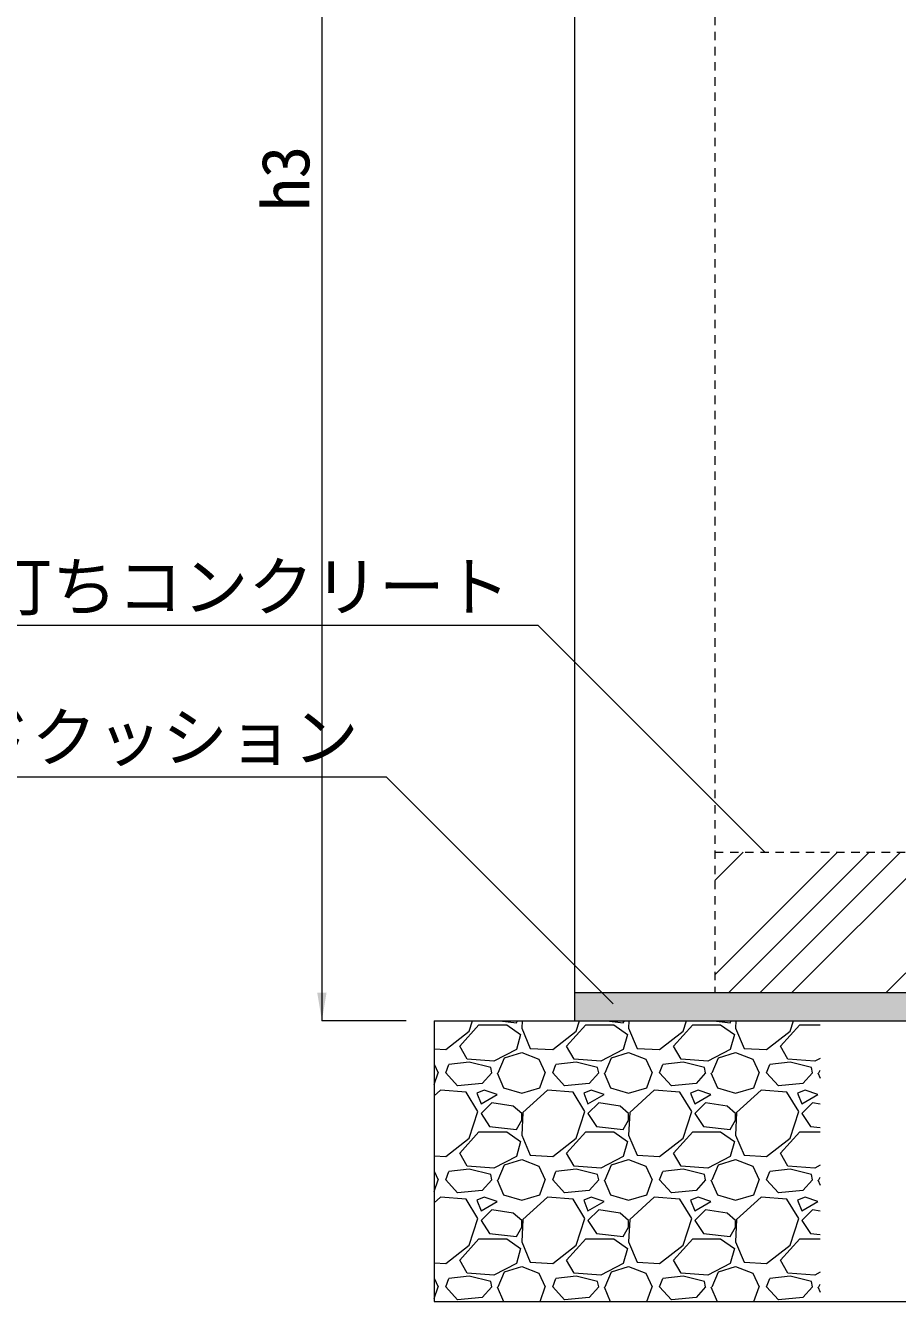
# Model space of a CAD drawing. Units: millimetres at full size, sheet at 1:20; details may follow other scales. Extents: x 77366 to 95666, y -7115 to 5664.
# Drawn here: x 78847 to 79469, y -4015 to -3106 of the extents above; entities that cross this region are included whole.
import ezdxf
from ezdxf.enums import TextEntityAlignment as Align

# ---------------------------------------------------------------- set-up
doc = ezdxf.new("R2010")
doc.units = ezdxf.units.MM
doc.header["$LTSCALE"] = 20
doc.linetypes.add('USER1', pattern=[0.54, 0.3, -0.24])
for name, color, linetype, lineweight in [('ハッチング', 7, 'Continuous', 5), ('基礎', 7, 'Continuous', 5), ('寸法線', 7, 'Continuous', 13), ('引出線', 4, 'Continuous', 13), ('本体', 2, 'Continuous', 20), ('補助線', 8, 'Continuous', 13), ('ｸﾞﾚｰﾁﾝｸﾞ', 7, 'Continuous', 9)]:
    doc.layers.add(name, color=color, linetype=linetype, lineweight=lineweight)
doc.styles.add('ＭＳ ゴシック', font='')
doc.styles.get('ＭＳ ゴシック').set_extended_font_data('MS Gothic')

# ---------------------------------------------------------------- blocks, each defined once
blk = doc.blocks.new('filled_arrow')
at = {"color": 0, "linetype": 'Continuous', "lineweight": -2}
blk.add_solid([(7.5, 1.25), (0, 0), (7.5, -1.25)], dxfattribs=at)

msp = doc.modelspace()

# ---------------------------------------------------------------- hatches: boundary and pattern name
at = {"layer": '補助線'}
msp.add_hatch(color=7, dxfattribs=at).paths.add_polyline_path([(79888.48, -3814.79), (79888.48, -3794.79), (79238.48, -3794.79), (79238.48, -3814.79)])
at = {"layer": 'ｸﾞﾚｰﾁﾝｸﾞ'}
h = msp.add_hatch(dxfattribs=at)
h.set_pattern_fill('USER', color=256, style=0, pattern_type=2)
h.set_pattern_definition([(45, (-2.32, -6611.26), (-67.35192, 67.35192), []), (45, (20.13, -6611.26), (-67.35192, 67.35192), []), (45, (42.58, -6611.26), (-67.35192, 67.35192), []), (45, (65.04, -6611.26), (-67.35192, 67.35192), [])])
h.paths.add_polyline_path([(79338.48, -3694.79), (79338.48, -3794.79), (79788.48, -3794.79), (79788.48, -3694.79)])

# ---------------------------------------------------------------- linework, layer by layer
at = {"layer": 'ハッチング'}
for p, q in [((79163.5, -3822.3), (79165.9, -3814.79)), ((79185.29, -3814.79), (79197.02, -3816.2)), ((79197.02, -3816.2), (79197.81, -3814.79)), ((79201.08, -3814.79), (79200.83, -3820.01)), ((79239.7, -3822.3), (79242.1, -3814.79)), ((79261.49, -3814.79), (79273.22, -3816.2)), ((79273.22, -3816.2), (79274.01, -3814.79)), ((79277.28, -3814.79), (79277.03, -3820.01)), ((79315.9, -3822.3), (79318.3, -3814.79)), ((79337.69, -3814.79), (79349.42, -3816.2)), ((79349.42, -3816.2), (79350.21, -3814.79)), ((79353.48, -3814.79), (79353.23, -3820.01)), ((79392.1, -3822.3), (79394.5, -3814.79)), ((79146.73, -3835.25), (79163.5, -3822.3)), ((79156.64, -3832.97), (79170.35, -3817.73)), ((79170.35, -3817.73), (79190.17, -3817.73)), ((79190.17, -3817.73), (79200.07, -3824.58)), ((79200.07, -3824.58), (79197.02, -3835.25)), ((79200.83, -3820.01), (79206.93, -3834.49)), ((79222.93, -3835.25), (79239.7, -3822.3)), ((79232.84, -3832.97), (79246.55, -3817.73)), ((79246.55, -3817.73), (79266.37, -3817.73)), ((79266.37, -3817.73), (79276.27, -3824.58)), ((79276.27, -3824.58), (79273.22, -3835.25)), ((79277.03, -3820.01), (79283.13, -3834.49)), ((79299.13, -3835.25), (79315.9, -3822.3)), ((79309.04, -3832.97), (79322.75, -3817.73)), ((79322.75, -3817.73), (79342.57, -3817.73)), ((79342.57, -3817.73), (79352.47, -3824.58)), ((79352.47, -3824.58), (79349.42, -3835.25)), ((79353.23, -3820.01), (79359.33, -3834.49)), ((79375.33, -3835.25), (79392.1, -3822.3)), ((79385.24, -3832.97), (79398.95, -3817.73)), ((79398.95, -3817.73), (79413.48, -3817.73)), ((79138.48, -3834.86), (79146.73, -3835.25)), ((79161.97, -3842.11), (79156.64, -3832.97)), ((79197.02, -3835.25), (79181.02, -3843.63)), ((79206.93, -3834.49), (79222.93, -3835.25)), ((79238.17, -3842.11), (79232.84, -3832.97)), ((79273.22, -3835.25), (79257.22, -3843.63)), ((79283.13, -3834.49), (79299.13, -3835.25)), ((79314.37, -3842.11), (79309.04, -3832.97)), ((79349.42, -3835.25), (79333.42, -3843.63)), ((79359.33, -3834.49), (79375.33, -3835.25)), ((79390.57, -3842.11), (79385.24, -3832.97)), ((79163.5, -3844.4), (79149.02, -3845.92)), ((79181.02, -3843.63), (79161.97, -3842.11)), ((79178.74, -3848.21), (79163.5, -3844.4)), ((79184.07, -3852.02), (79188.64, -3841.35)), ((79188.64, -3841.35), (79200.83, -3837.54)), ((79200.83, -3837.54), (79213.03, -3842.11)), ((79213.03, -3842.11), (79217.6, -3852.02)), ((79239.7, -3844.4), (79225.22, -3845.92)), ((79257.22, -3843.63), (79238.17, -3842.11)), ((79254.94, -3848.21), (79239.7, -3844.4)), ((79260.27, -3852.02), (79264.84, -3841.35)), ((79264.84, -3841.35), (79277.03, -3837.54)), ((79277.03, -3837.54), (79289.23, -3842.11)), ((79289.23, -3842.11), (79293.8, -3852.02)), ((79315.9, -3844.4), (79301.42, -3845.92)), ((79333.42, -3843.63), (79314.37, -3842.11)), ((79331.14, -3848.21), (79315.9, -3844.4)), ((79336.47, -3852.02), (79341.04, -3841.35)), ((79341.04, -3841.35), (79353.23, -3837.54)), ((79353.23, -3837.54), (79365.43, -3842.11)), ((79365.43, -3842.11), (79370, -3852.02)), ((79392.1, -3844.4), (79377.62, -3845.92)), ((79409.62, -3843.63), (79390.57, -3842.11)), ((79407.34, -3848.21), (79392.1, -3844.4)), ((79413.48, -3841.61), (79409.62, -3843.63)), ((79138.48, -3845.69), (79141.4, -3852.02)), ((79138.48, -3860.18), (79141.4, -3852.02)), ((79146.73, -3852.02), (79149.02, -3845.92)), ((79155.11, -3861.16), (79146.73, -3852.02)), ((79179.5, -3852.02), (79172.64, -3859.64)), ((79179.5, -3852.02), (79178.74, -3848.21)), ((79183.31, -3852.02), (79187.88, -3862.68)), ((79213.79, -3862.68), (79217.6, -3852.02)), ((79222.93, -3852.02), (79225.22, -3845.92)), ((79231.31, -3861.16), (79222.93, -3852.02)), ((79255.7, -3852.02), (79248.84, -3859.64)), ((79255.7, -3852.02), (79254.94, -3848.21)), ((79259.51, -3852.02), (79264.08, -3862.68)), ((79289.99, -3862.68), (79293.8, -3852.02)), ((79299.13, -3852.02), (79301.42, -3845.92)), ((79307.51, -3861.16), (79299.13, -3852.02)), ((79331.9, -3852.02), (79325.04, -3859.64)), ((79331.9, -3852.02), (79331.14, -3848.21)), ((79335.71, -3852.02), (79340.28, -3862.68)), ((79366.19, -3862.68), (79370, -3852.02)), ((79375.33, -3852.02), (79377.62, -3845.92)), ((79383.71, -3861.16), (79375.33, -3852.02)), ((79408.1, -3852.02), (79401.24, -3859.64)), ((79408.1, -3852.02), (79407.34, -3848.21)), ((79411.91, -3852.02), (79413.48, -3855.69)), ((79412.67, -3852.02), (79413.48, -3850.12)), ((79172.64, -3859.64), (79155.11, -3861.16)), ((79248.84, -3859.64), (79231.31, -3861.16)), ((79325.04, -3859.64), (79307.51, -3861.16)), ((79401.24, -3859.64), (79383.71, -3861.16)), ((79142.92, -3864.21), (79138.48, -3868.26)), ((79161.21, -3865.73), (79142.92, -3864.21)), ((79169.59, -3879.45), (79161.21, -3865.73)), ((79174.16, -3864.21), (79168.83, -3866.49)), ((79168.83, -3866.49), (79171.88, -3874.11)), ((79171.88, -3874.11), (79183.31, -3867.26)), ((79183.31, -3867.26), (79174.16, -3864.21)), ((79187.88, -3862.68), (79200.83, -3866.49)), ((79200.83, -3866.49), (79213.79, -3862.68)), ((79219.12, -3864.21), (79201.6, -3880.21)), ((79237.41, -3865.73), (79219.12, -3864.21)), ((79245.79, -3879.45), (79237.41, -3865.73)), ((79250.36, -3864.21), (79245.03, -3866.49)), ((79245.03, -3866.49), (79248.08, -3874.11)), ((79248.08, -3874.11), (79259.51, -3867.26)), ((79259.51, -3867.26), (79250.36, -3864.21)), ((79264.08, -3862.68), (79277.03, -3866.49)), ((79277.03, -3866.49), (79289.99, -3862.68)), ((79295.32, -3864.21), (79277.8, -3880.21)), ((79313.61, -3865.73), (79295.32, -3864.21)), ((79321.99, -3879.45), (79313.61, -3865.73)), ((79326.56, -3864.21), (79321.23, -3866.49)), ((79321.23, -3866.49), (79324.28, -3874.11)), ((79324.28, -3874.11), (79335.71, -3867.26)), ((79335.71, -3867.26), (79326.56, -3864.21)), ((79340.28, -3862.68), (79353.23, -3866.49)), ((79353.23, -3866.49), (79366.19, -3862.68)), ((79371.52, -3864.21), (79354, -3880.21)), ((79389.81, -3865.73), (79371.52, -3864.21)), ((79398.19, -3879.45), (79389.81, -3865.73)), ((79402.76, -3864.21), (79397.43, -3866.49)), ((79397.43, -3866.49), (79400.48, -3874.11)), ((79400.48, -3874.11), (79411.91, -3867.26)), ((79411.91, -3867.26), (79402.76, -3864.21)), ((79163.5, -3898.5), (79169.59, -3879.45)), ((79179.5, -3873.35), (79171.88, -3880.97)), ((79194.74, -3875.64), (79179.5, -3873.35)), ((79200.83, -3880.97), (79194.74, -3875.64)), ((79201.6, -3880.21), (79200.83, -3896.21)), ((79239.7, -3898.5), (79245.79, -3879.45)), ((79255.7, -3873.35), (79248.08, -3880.97)), ((79270.94, -3875.64), (79255.7, -3873.35)), ((79277.03, -3880.97), (79270.94, -3875.64)), ((79277.8, -3880.21), (79277.03, -3896.21)), ((79315.9, -3898.5), (79321.99, -3879.45)), ((79331.9, -3873.35), (79324.28, -3880.97)), ((79347.14, -3875.64), (79331.9, -3873.35)), ((79353.23, -3880.97), (79347.14, -3875.64)), ((79354, -3880.21), (79353.23, -3896.21)), ((79392.1, -3898.5), (79398.19, -3879.45)), ((79408.1, -3873.35), (79400.48, -3880.97)), ((79413.48, -3874.16), (79408.1, -3873.35)), ((79171.88, -3880.97), (79177.97, -3890.12)), ((79197.02, -3892.4), (79200.83, -3885.54)), ((79200.83, -3885.54), (79200.83, -3880.97)), ((79248.08, -3880.97), (79254.17, -3890.12)), ((79273.22, -3892.4), (79277.03, -3885.54)), ((79277.03, -3885.54), (79277.03, -3880.97)), ((79324.28, -3880.97), (79330.37, -3890.12)), ((79349.42, -3892.4), (79353.23, -3885.54)), ((79353.23, -3885.54), (79353.23, -3880.97)), ((79400.48, -3880.97), (79406.57, -3890.12)), ((79146.73, -3911.45), (79163.5, -3898.5)), ((79156.64, -3909.17), (79170.35, -3893.93)), ((79170.35, -3893.93), (79190.17, -3893.93)), ((79177.97, -3890.12), (79197.02, -3892.4)), ((79190.17, -3893.93), (79200.07, -3900.78)), ((79200.83, -3896.21), (79206.93, -3910.69)), ((79222.93, -3911.45), (79239.7, -3898.5)), ((79232.84, -3909.17), (79246.55, -3893.93)), ((79246.55, -3893.93), (79266.37, -3893.93)), ((79254.17, -3890.12), (79273.22, -3892.4)), ((79266.37, -3893.93), (79276.27, -3900.78)), ((79277.03, -3896.21), (79283.13, -3910.69)), ((79299.13, -3911.45), (79315.9, -3898.5)), ((79309.04, -3909.17), (79322.75, -3893.93)), ((79322.75, -3893.93), (79342.57, -3893.93)), ((79330.37, -3890.12), (79349.42, -3892.4)), ((79342.57, -3893.93), (79352.47, -3900.78)), ((79353.23, -3896.21), (79359.33, -3910.69)), ((79375.33, -3911.45), (79392.1, -3898.5)), ((79385.24, -3909.17), (79398.95, -3893.93)), ((79398.95, -3893.93), (79413.48, -3893.93)), ((79406.57, -3890.12), (79413.48, -3890.94)), ((79200.07, -3900.78), (79197.02, -3911.45)), ((79276.27, -3900.78), (79273.22, -3911.45)), ((79352.47, -3900.78), (79349.42, -3911.45)), ((79138.48, -3911.06), (79146.73, -3911.45)), ((79161.97, -3918.31), (79156.64, -3909.17)), ((79197.02, -3911.45), (79181.02, -3919.83)), ((79188.64, -3917.55), (79200.83, -3913.74)), ((79200.83, -3913.74), (79213.03, -3918.31)), ((79206.93, -3910.69), (79222.93, -3911.45)), ((79238.17, -3918.31), (79232.84, -3909.17)), ((79273.22, -3911.45), (79257.22, -3919.83)), ((79264.84, -3917.55), (79277.03, -3913.74)), ((79277.03, -3913.74), (79289.23, -3918.31)), ((79283.13, -3910.69), (79299.13, -3911.45)), ((79314.37, -3918.31), (79309.04, -3909.17)), ((79349.42, -3911.45), (79333.42, -3919.83)), ((79341.04, -3917.55), (79353.23, -3913.74)), ((79353.23, -3913.74), (79365.43, -3918.31)), ((79359.33, -3910.69), (79375.33, -3911.45)), ((79390.57, -3918.31), (79385.24, -3909.17)), ((79138.48, -3921.89), (79141.4, -3928.22)), ((79146.73, -3928.22), (79149.02, -3922.12)), ((79163.5, -3920.6), (79149.02, -3922.12)), ((79181.02, -3919.83), (79161.97, -3918.31)), ((79178.74, -3924.41), (79163.5, -3920.6)), ((79179.5, -3928.22), (79178.74, -3924.41)), ((79184.07, -3928.22), (79188.64, -3917.55)), ((79213.03, -3918.31), (79217.6, -3928.22)), ((79222.93, -3928.22), (79225.22, -3922.12)), ((79239.7, -3920.6), (79225.22, -3922.12)), ((79257.22, -3919.83), (79238.17, -3918.31)), ((79254.94, -3924.41), (79239.7, -3920.6)), ((79255.7, -3928.22), (79254.94, -3924.41)), ((79260.27, -3928.22), (79264.84, -3917.55)), ((79289.23, -3918.31), (79293.8, -3928.22)), ((79299.13, -3928.22), (79301.42, -3922.12)), ((79315.9, -3920.6), (79301.42, -3922.12)), ((79333.42, -3919.83), (79314.37, -3918.31)), ((79331.14, -3924.41), (79315.9, -3920.6)), ((79331.9, -3928.22), (79331.14, -3924.41)), ((79336.47, -3928.22), (79341.04, -3917.55)), ((79365.43, -3918.31), (79370, -3928.22)), ((79375.33, -3928.22), (79377.62, -3922.12)), ((79392.1, -3920.6), (79377.62, -3922.12)), ((79409.62, -3919.83), (79390.57, -3918.31)), ((79407.34, -3924.41), (79392.1, -3920.6)), ((79408.1, -3928.22), (79407.34, -3924.41)), ((79413.48, -3917.81), (79409.62, -3919.83)), ((79138.48, -3936.38), (79141.4, -3928.22)), ((79155.11, -3937.36), (79146.73, -3928.22)), ((79179.5, -3928.22), (79172.64, -3935.84)), ((79183.31, -3928.22), (79187.88, -3938.88)), ((79213.79, -3938.88), (79217.6, -3928.22)), ((79231.31, -3937.36), (79222.93, -3928.22)), ((79255.7, -3928.22), (79248.84, -3935.84)), ((79259.51, -3928.22), (79264.08, -3938.88)), ((79289.99, -3938.88), (79293.8, -3928.22)), ((79307.51, -3937.36), (79299.13, -3928.22)), ((79331.9, -3928.22), (79325.04, -3935.84)), ((79335.71, -3928.22), (79340.28, -3938.88)), ((79366.19, -3938.88), (79370, -3928.22)), ((79383.71, -3937.36), (79375.33, -3928.22)), ((79408.1, -3928.22), (79401.24, -3935.84)), ((79411.91, -3928.22), (79413.48, -3931.89)), ((79412.67, -3928.22), (79413.48, -3926.32)), ((79142.92, -3940.41), (79138.48, -3944.46)), ((79161.21, -3941.93), (79142.92, -3940.41)), ((79172.64, -3935.84), (79155.11, -3937.36)), ((79169.59, -3955.65), (79161.21, -3941.93)), ((79174.16, -3940.41), (79168.83, -3942.69)), ((79168.83, -3942.69), (79171.88, -3950.31)), ((79171.88, -3950.31), (79183.31, -3943.46)), ((79183.31, -3943.46), (79174.16, -3940.41)), ((79187.88, -3938.88), (79200.83, -3942.69)), ((79200.83, -3942.69), (79213.79, -3938.88)), ((79219.12, -3940.41), (79201.6, -3956.41)), ((79237.41, -3941.93), (79219.12, -3940.41)), ((79248.84, -3935.84), (79231.31, -3937.36)), ((79245.79, -3955.65), (79237.41, -3941.93)), ((79250.36, -3940.41), (79245.03, -3942.69)), ((79245.03, -3942.69), (79248.08, -3950.31)), ((79248.08, -3950.31), (79259.51, -3943.46)), ((79259.51, -3943.46), (79250.36, -3940.41)), ((79264.08, -3938.88), (79277.03, -3942.69)), ((79277.03, -3942.69), (79289.99, -3938.88)), ((79295.32, -3940.41), (79277.8, -3956.41)), ((79313.61, -3941.93), (79295.32, -3940.41)), ((79325.04, -3935.84), (79307.51, -3937.36)), ((79321.99, -3955.65), (79313.61, -3941.93)), ((79326.56, -3940.41), (79321.23, -3942.69)), ((79321.23, -3942.69), (79324.28, -3950.31)), ((79324.28, -3950.31), (79335.71, -3943.46)), ((79335.71, -3943.46), (79326.56, -3940.41)), ((79340.28, -3938.88), (79353.23, -3942.69)), ((79353.23, -3942.69), (79366.19, -3938.88)), ((79371.52, -3940.41), (79354, -3956.41)), ((79389.81, -3941.93), (79371.52, -3940.41)), ((79401.24, -3935.84), (79383.71, -3937.36)), ((79398.19, -3955.65), (79389.81, -3941.93)), ((79402.76, -3940.41), (79397.43, -3942.69)), ((79397.43, -3942.69), (79400.48, -3950.31)), ((79400.48, -3950.31), (79411.91, -3943.46)), ((79411.91, -3943.46), (79402.76, -3940.41)), ((79179.5, -3949.55), (79171.88, -3957.17)), ((79194.74, -3951.84), (79179.5, -3949.55)), ((79200.83, -3957.17), (79194.74, -3951.84)), ((79255.7, -3949.55), (79248.08, -3957.17)), ((79270.94, -3951.84), (79255.7, -3949.55)), ((79277.03, -3957.17), (79270.94, -3951.84)), ((79331.9, -3949.55), (79324.28, -3957.17)), ((79347.14, -3951.84), (79331.9, -3949.55)), ((79353.23, -3957.17), (79347.14, -3951.84)), ((79408.1, -3949.55), (79400.48, -3957.17)), ((79413.48, -3950.36), (79408.1, -3949.55)), ((79163.5, -3974.7), (79169.59, -3955.65)), ((79171.88, -3957.17), (79177.97, -3966.32)), ((79197.02, -3968.6), (79200.83, -3961.74)), ((79201.6, -3956.41), (79200.83, -3972.41)), ((79200.83, -3961.74), (79200.83, -3957.17)), ((79239.7, -3974.7), (79245.79, -3955.65)), ((79248.08, -3957.17), (79254.17, -3966.32)), ((79273.22, -3968.6), (79277.03, -3961.74)), ((79277.8, -3956.41), (79277.03, -3972.41)), ((79277.03, -3961.74), (79277.03, -3957.17)), ((79315.9, -3974.7), (79321.99, -3955.65)), ((79324.28, -3957.17), (79330.37, -3966.32)), ((79349.42, -3968.6), (79353.23, -3961.74)), ((79354, -3956.41), (79353.23, -3972.41)), ((79353.23, -3961.74), (79353.23, -3957.17)), ((79392.1, -3974.7), (79398.19, -3955.65)), ((79400.48, -3957.17), (79406.57, -3966.32)), ((79156.64, -3985.37), (79170.35, -3970.13)), ((79170.35, -3970.13), (79190.17, -3970.13)), ((79177.97, -3966.32), (79197.02, -3968.6)), ((79190.17, -3970.13), (79200.07, -3976.98)), ((79232.84, -3985.37), (79246.55, -3970.13)), ((79246.55, -3970.13), (79266.37, -3970.13)), ((79254.17, -3966.32), (79273.22, -3968.6)), ((79266.37, -3970.13), (79276.27, -3976.98)), ((79309.04, -3985.37), (79322.75, -3970.13)), ((79322.75, -3970.13), (79342.57, -3970.13)), ((79330.37, -3966.32), (79349.42, -3968.6)), ((79342.57, -3970.13), (79352.47, -3976.98)), ((79385.24, -3985.37), (79398.95, -3970.13)), ((79398.95, -3970.13), (79413.48, -3970.13)), ((79406.57, -3966.32), (79413.48, -3967.14)), ((79146.73, -3987.65), (79163.5, -3974.7)), ((79200.07, -3976.98), (79197.02, -3987.65)), ((79200.83, -3972.41), (79206.93, -3986.89)), ((79222.93, -3987.65), (79239.7, -3974.7)), ((79276.27, -3976.98), (79273.22, -3987.65)), ((79277.03, -3972.41), (79283.13, -3986.89)), ((79299.13, -3987.65), (79315.9, -3974.7)), ((79352.47, -3976.98), (79349.42, -3987.65)), ((79353.23, -3972.41), (79359.33, -3986.89)), ((79375.33, -3987.65), (79392.1, -3974.7)), ((79138.48, -3987.26), (79146.73, -3987.65)), ((79161.97, -3994.51), (79156.64, -3985.37)), ((79197.02, -3987.65), (79181.02, -3996.03)), ((79206.93, -3986.89), (79222.93, -3987.65)), ((79238.17, -3994.51), (79232.84, -3985.37)), ((79273.22, -3987.65), (79257.22, -3996.03)), ((79283.13, -3986.89), (79299.13, -3987.65)), ((79314.37, -3994.51), (79309.04, -3985.37)), ((79349.42, -3987.65), (79333.42, -3996.03)), ((79359.33, -3986.89), (79375.33, -3987.65)), ((79390.57, -3994.51), (79385.24, -3985.37)), ((79138.48, -3998.09), (79141.4, -4004.42)), ((79146.73, -4004.42), (79149.02, -3998.32)), ((79163.5, -3996.8), (79149.02, -3998.32)), ((79181.02, -3996.03), (79161.97, -3994.51)), ((79178.74, -4000.61), (79163.5, -3996.8)), ((79184.07, -4004.42), (79188.64, -3993.75)), ((79188.64, -3993.75), (79200.83, -3989.94)), ((79200.83, -3989.94), (79213.03, -3994.51)), ((79213.03, -3994.51), (79217.6, -4004.42)), ((79222.93, -4004.42), (79225.22, -3998.32)), ((79239.7, -3996.8), (79225.22, -3998.32)), ((79257.22, -3996.03), (79238.17, -3994.51)), ((79254.94, -4000.61), (79239.7, -3996.8)), ((79260.27, -4004.42), (79264.84, -3993.75)), ((79264.84, -3993.75), (79277.03, -3989.94)), ((79277.03, -3989.94), (79289.23, -3994.51)), ((79289.23, -3994.51), (79293.8, -4004.42)), ((79299.13, -4004.42), (79301.42, -3998.32)), ((79315.9, -3996.8), (79301.42, -3998.32)), ((79333.42, -3996.03), (79314.37, -3994.51)), ((79331.14, -4000.61), (79315.9, -3996.8)), ((79336.47, -4004.42), (79341.04, -3993.75)), ((79341.04, -3993.75), (79353.23, -3989.94)), ((79353.23, -3989.94), (79365.43, -3994.51)), ((79365.43, -3994.51), (79370, -4004.42)), ((79375.33, -4004.42), (79377.62, -3998.32)), ((79392.1, -3996.8), (79377.62, -3998.32)), ((79409.62, -3996.03), (79390.57, -3994.51)), ((79407.34, -4000.61), (79392.1, -3996.8)), ((79413.48, -3994.01), (79409.62, -3996.03)), ((79138.48, -4012.58), (79141.4, -4004.42)), ((79155.11, -4013.56), (79146.73, -4004.42)), ((79179.5, -4004.42), (79172.64, -4012.04)), ((79179.5, -4004.42), (79178.74, -4000.61)), ((79183.31, -4004.42), (79187.76, -4014.79)), ((79213.89, -4014.79), (79217.6, -4004.42)), ((79231.31, -4013.56), (79222.93, -4004.42)), ((79255.7, -4004.42), (79248.84, -4012.04)), ((79255.7, -4004.42), (79254.94, -4000.61)), ((79259.51, -4004.42), (79263.96, -4014.79)), ((79290.09, -4014.79), (79293.8, -4004.42)), ((79307.51, -4013.56), (79299.13, -4004.42)), ((79331.9, -4004.42), (79325.04, -4012.04)), ((79331.9, -4004.42), (79331.14, -4000.61)), ((79335.71, -4004.42), (79340.16, -4014.79)), ((79366.29, -4014.79), (79370, -4004.42)), ((79383.71, -4013.56), (79375.33, -4004.42)), ((79408.1, -4004.42), (79401.24, -4012.04)), ((79408.1, -4004.42), (79407.34, -4000.61)), ((79411.91, -4004.42), (79413.48, -4008.09)), ((79412.67, -4004.42), (79413.48, -4002.52)), ((79172.64, -4012.04), (79155.11, -4013.56)), ((79248.84, -4012.04), (79231.31, -4013.56)), ((79325.04, -4012.04), (79307.51, -4013.56)), ((79401.24, -4012.04), (79383.71, -4013.56))]:
    msp.add_line(p, q, dxfattribs=at)
at = {"layer": '基礎', "color": 3, "lineweight": 13}
for p, q in [((79238.48, -3794.79), (79238.48, -3814.79)), ((79348.48, -3794.79), (79778.48, -3794.79)), ((79138.48, -3814.79), (79988.48, -3814.79)), ((79138.48, -3814.79), (79138.48, -4014.79)), ((79138.48, -4014.79), (79988.48, -4014.79))]:
    msp.add_line(p, q, dxfattribs=at)
at = {"layer": '寸法線'}
for p in [(79058.48, -2614.79), (79118.48, -3814.79)]:
    msp.add_line(p, (79058.48, -3814.79), dxfattribs=at)
at = {"layer": '引出線'}
for points in [[(79373.97, -3694.79), (79212.51, -3533.33), (78733.65, -3533.33)], [(79266.08, -3802.69), (79104.62, -3641.23), (78716.4, -3641.23)]]:
    msp.add_lwpolyline(points, dxfattribs=at)
at = {"layer": '本体'}
for p, q in [((79238.48, -2764.79), (79238.48, -3794.79)), ((79238.48, -3794.79), (79888.48, -3794.79))]:
    msp.add_line(p, q, dxfattribs=at)
at = {"layer": '本体', "linetype": 'USER1', "lineweight": 9}
for p, q in [((79338.48, -2764.79), (79338.48, -3794.79)), ((79338.48, -3694.79), (79788.48, -3694.79))]:
    msp.add_line(p, q, dxfattribs=at)

# ---------------------------------------------------------------- block references
at = {"layer": '寸法線', "xscale": 2.67, "yscale": 2.67, "rotation": 90}
msp.add_blockref('filled_arrow', (79058.48, -3814.79), dxfattribs=at)
at = {"layer": '引出線', "xscale": 0.133, "yscale": 0.133, "rotation": 135}
for p in [(79373.97, -3694.79), (79266.08, -3802.69)]:
    msp.add_blockref('filled_arrow', p, dxfattribs=at)

# ---------------------------------------------------------------- texts
at = {"layer": '寸法線', "style": 'ＭＳ ゴシック'}
msp.add_text('h3', height=34.18, rotation=90, dxfattribs=at).set_placement((79032.48, -3214.79), align=Align.MIDDLE_CENTER)
at = {"layer": '引出線', "style": 'ＭＳ ゴシック'}
for s, p in [('現場打ちコンクリート', (79192.51, -3488.49)), ('サンドクッション', (79084.62, -3595.83))]:
    msp.add_text(s, height=34.18, dxfattribs=at).set_placement(p, align=Align.TOP_RIGHT)

doc.saveas('drawing.dxf')
